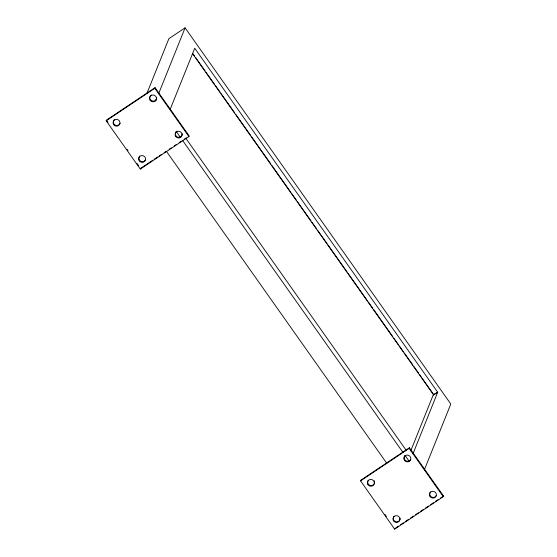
<?xml version="1.0" encoding="UTF-8"?>
<svg xmlns="http://www.w3.org/2000/svg" width="557" height="557" viewBox="0 0 557 557"><rect width="100%" height="100%" fill="white"/><g stroke="black" fill="none" stroke-linecap="round" stroke-linejoin="round"><path stroke-width="0.84" d="M106.192 120.785L106.45 120.138L155.062 87.651L189.171 135.929L188.907 136.569L140.294 169.063L106.192 120.785L154.804 88.291L155.062 87.651M146.937 93.284L168.882 38.677L185.091 27.85L450.808 404.027L424.337 469.871M155.716 100.921L156.684 98.512M158.62 93.694L185.091 27.85M140.294 169.063L140.552 168.416L152.709 160.298M170.282 109.061L194.727 48.25L437.711 392.239L412.946 453.851M360.546 480.872L360.804 480.225L409.416 447.737L443.518 496.015L443.261 496.663L394.648 529.15L360.546 480.872L409.158 448.378L409.416 447.737M410.704 450.947L433.485 394.279M192.687 53.799L433.659 394.948L434.091 393.876M394.648 529.15L394.906 528.502M154.136 159.337L157.715 156.949M159.142 155.995L161.286 154.561M164.148 152.653L166.292 151.219M169.147 149.304L171.298 147.87M174.153 145.962L176.297 144.528M179.159 142.62L181.303 141.186M184.165 139.271L186.31 137.837M434.557 394.189L436.987 392.567M433.659 394.948L437.711 392.239M395.623 528.029L398.478 526.114M400.622 524.68L403.484 522.772M405.628 521.338L408.49 519.423M410.634 517.996L413.496 516.081M415.64 514.647L418.495 512.739M420.639 511.305L423.501 509.39M425.645 507.956L428.507 506.048M430.652 504.614L433.513 502.706M435.658 501.272L438.512 499.357M440.657 497.923L443.518 496.015M193.007 53.841L194.518 55.972M195.521 57.392L205.06 70.899M206.062 72.319L214.598 84.399M215.601 85.82L220.119 92.218M221.122 93.639L234.678 112.827M235.681 114.248L250.747 135.574M251.75 136.994L270.827 164.002M271.83 165.422L290.907 192.43M291.91 193.85L296.428 200.248M297.431 201.669L310.987 220.857M311.99 222.285L316.508 228.676M317.518 230.097L327.056 243.604M328.059 245.024L347.136 272.032M348.139 273.452L367.216 300.46M368.219 301.88L372.737 308.279M373.74 309.699L392.817 336.707M393.827 338.134L398.346 344.525M399.348 345.946L403.365 351.634M404.368 353.054L412.904 365.141M413.907 366.562L418.425 372.953M419.428 374.381L432.984 393.569M154.804 88.291L188.907 136.569M409.158 448.378L443.261 496.663M185.878 138.366L406.269 450.376M176.116 131.299L180.127 136.98M182.64 140.538L403.031 452.549M405.043 455.389L409.054 461.078M166.439 151.365L386.83 463.375M106.951 120.848L107.954 122.268M127.01 149.248L128.019 150.669M137.043 163.445L138.547 165.575M384.873 514.306L386.377 516.436M410.746 459.323A3.474 3.384 21.9 0 1 405.747 460.66A3.474 3.384 21.9 0 1 404.946 455.598M436.319 495.535A3.474 3.384 21.9 0 1 431.32 496.872A3.474 3.384 21.9 0 1 430.526 491.81M400.17 518.177A3.474 3.384 21.9 0 1 396.57 521.798A3.474 3.384 21.9 0 1 393.305 517.759M393.576 516.917A3.474 3.384 21.9 0 1 394.064 516.179M374.596 482.515A3.474 3.384 21.9 0 1 370.001 485.384A3.474 3.384 21.9 0 1 368.281 480.231M374.262 480.782A3.474 3.384 21.9 0 1 374.548 481.631M156.705 97.51A3.474 3.384 21.9 0 1 151.789 100.796A3.474 3.384 21.9 0 1 151.26 94.927M182.278 133.722A3.474 3.384 21.9 0 1 177.37 137.001A3.474 3.384 21.9 0 1 176.841 131.139M145.509 159.81A3.474 3.384 21.9 0 1 140.51 161.147A3.474 3.384 21.9 0 1 139.71 156.092M120.061 123.292A3.474 3.384 21.9 0 1 114.839 124.879A3.474 3.384 21.9 0 1 114.533 119.497M393.625 520.948A3.474 3.384 21.9 0 0 399.599 520.544A3.474 3.384 21.9 0 0 396.152 515.664A3.474 3.384 21.9 0 0 393.625 520.948M367.759 484.256A3.474 3.384 21.9 0 0 373.747 484.806A3.474 3.384 21.9 0 0 371.143 479.466A3.474 3.384 21.9 0 0 367.759 484.256M430.088 496.579A3.474 3.384 21.9 0 0 436.061 496.176A3.474 3.384 21.9 0 0 432.615 491.302A3.474 3.384 21.9 0 0 430.088 496.579M404.507 460.374A3.474 3.384 21.9 0 0 410.481 459.971A3.474 3.384 21.9 0 0 407.035 455.09A3.474 3.384 21.9 0 0 404.507 460.374M139.271 160.862A3.474 3.384 21.9 0 0 145.252 160.458A3.474 3.384 21.9 0 0 141.805 155.577A3.474 3.384 21.9 0 0 139.271 160.862M113.412 124.169A3.474 3.384 21.9 0 0 119.393 124.719A3.474 3.384 21.9 0 0 116.789 119.379A3.474 3.384 21.9 0 0 113.412 124.169M175.734 136.493A3.474 3.384 21.9 0 0 181.707 136.089A3.474 3.384 21.9 0 0 178.261 131.215A3.474 3.384 21.9 0 0 175.734 136.493M150.153 100.288A3.474 3.384 21.9 0 0 156.134 99.884A3.474 3.384 21.9 0 0 152.688 95.003A3.474 3.384 21.9 0 0 150.153 100.288"/></g></svg>
